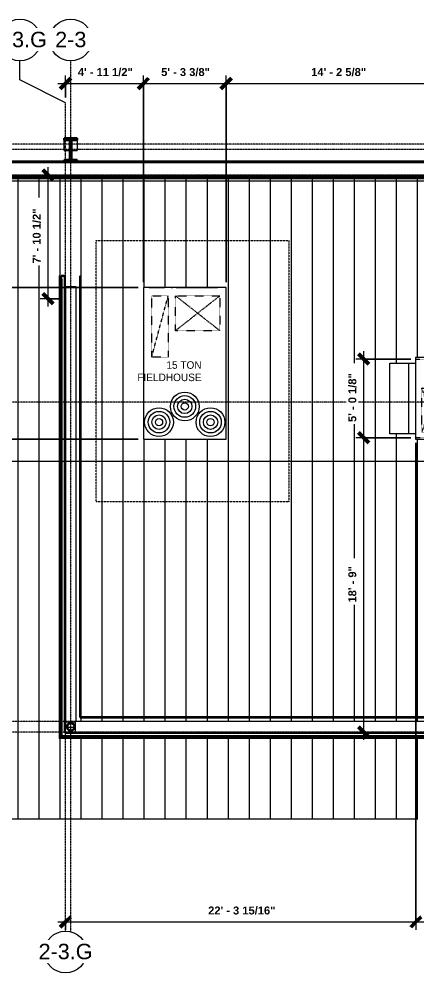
# Model space of a CAD drawing. Header units: inches. Extents: x 21290 to 29416, y -23522 to -20467.
# Drawn here: x 27104 to 27408, y -22979 to -22250 of the extents above; entities that cross this region are included whole.
import ezdxf

# ---------------------------------------------------------------- set-up
doc = ezdxf.new("R2010")
doc.units = ezdxf.units.IN
doc.header["$MEASUREMENT"] = 0
for name, pattern in [('Dash', [0.25, 0.125, -0.125]), ('Grid Line 1_2_', [0.875, 0.5, -0.125, 0.125, -0.125]), ('Hidden', [0.28125, 0.1875, -0.09375]), ('Hidden 1_8_', [0.1875, 0.125, -0.0625])]:
    doc.linetypes.add(name, pattern=pattern)
for name, color, linetype, lineweight in [('A-ANNO-DIMS', 211, 'Continuous', 9), ('A-ANNO-DIMS-64', 211, 'Continuous', 9), ('A-GLAZ-CWMG', 51, 'Continuous', 13), ('A-ROOF', 132, 'Continuous', 13), ('A-ROOF-PATT', 132, 'Continuous', 13), ('A-WALL', 113, 'Continuous', 13), ('G-ANNO-SYMB', 111, 'Continuous', 9), ('M-EQPM', 50, 'Continuous', 13), ('M-EQPM-HDLN', 50, 'Dash', 9), ('M-EQPM-IDEN', 50, 'Continuous', 9), ('S-BEAM', 12, 'Continuous', 13), ('S-COLS', 52, 'Continuous', 13), ('S-GRID', 1, 'Continuous', 9), ('S-GRID-IDEN', 1, 'Continuous', 9)]:
    doc.layers.add(name, color=color, linetype=linetype, lineweight=lineweight)
doc.styles.add('Arial_2', font='arial.ttf', dxfattribs={"height": 11.802395})
doc.styles.add('Arial_B', font='arialbd.ttf', dxfattribs={"height": 6.088537})
doc.styles.add('Century Gothic_1', font='GOTHIC.TTF', dxfattribs={"height": 5.748447})
doc.dimstyles.new('OD_Dimension', dxfattribs={"dimscale": 12, "dimtxt": 6, "dimasz": 0.666667, "dimexe": 0.5, "dimexo": 0.333333, "dimgap": 0.333333, "dimtad": 1, "dimdec": 4, "dimrnd": 0.0625, "dimzin": 3, "dimdsep": 46, "dimlunit": 4, "dimtxsty": 'Arial_B', "dimblk1": 'OBLIQUE', "dimblk2": 'OBLIQUE', "dimsah": 1, "dimcen": 0.09, "dimdle": 0.5, "dimazin": 0, "dimtfac": 1, "dimtdec": 4, "dimtix": 1, "dimtmove": 0, "dimatfit": 3, "dimfxl": 1, "dimtvp": 1, "dimtfill": 1, "dimfrac": 2, "dimtolj": 1, "dimtzin": 0, "dimlwd": 13, "dimlwe": 13, "dimarcsym": 2})
doc.dimstyles.new('OD_Dimension_1', dxfattribs={"dimscale": 12, "dimtxt": 6, "dimasz": 0.666667, "dimexe": 0.5, "dimexo": 0.333333, "dimgap": 0.333333, "dimtad": 1, "dimdec": 4, "dimrnd": 0.0625, "dimzin": 3, "dimdsep": 46, "dimlunit": 4, "dimtxsty": 'Arial_B', "dimblk1": 'OBLIQUE', "dimblk2": 'OBLIQUE', "dimsah": 1, "dimcen": 0.09, "dimdle": 0.5, "dimazin": 0, "dimtfac": 1, "dimtdec": 4, "dimtix": 1, "dimtmove": 0, "dimatfit": 3, "dimfxl": 1, "dimtvp": 1, "dimtfill": 1, "dimfrac": 2, "dimtolj": 1, "dimtzin": 0, "dimlwd": 13, "dimlwe": 13, "dimarcsym": 2})
doc.dimstyles.new('OD_Dimension_2', dxfattribs={"dimscale": 12, "dimtxt": 6, "dimasz": 0.666667, "dimexe": 0.5, "dimexo": 0.333333, "dimgap": 0.333333, "dimtad": 1, "dimdec": 4, "dimrnd": 0.0625, "dimzin": 3, "dimdsep": 46, "dimlunit": 4, "dimtxsty": 'Arial_B', "dimblk1": 'OBLIQUE', "dimblk2": 'OBLIQUE', "dimsah": 1, "dimcen": 0.09, "dimdle": 0.5, "dimazin": 0, "dimtfac": 1, "dimtdec": 4, "dimtix": 1, "dimtmove": 0, "dimatfit": 3, "dimfxl": 1, "dimtvp": 1, "dimtfill": 1, "dimfrac": 2, "dimtolj": 1, "dimtzin": 0, "dimlwd": 13, "dimlwe": 13, "dimarcsym": 2})
pattern_1 = [(225, (27143.42, -22360.053), (6.3356768, -6.3356768), []), (225, (27143.42, -22369.653), (6.3356768, -6.3356768), [])]

# ---------------------------------------------------------------- blocks, each defined once
blk = doc.blocks.new('Rectangular Mullion - Profile_Polycarbonate_Lower-1767983-Roof Low - Callout 6')
at = {"layer": 'A-GLAZ-CWMG', "color": 63, "lineweight": 18}
for p, q in [((25632.09, -22369.8), (26269.89, -22369.8)), ((25632.09, -22372.3), (26269.89, -22372.3))]:
    blk.add_line(p, q, dxfattribs=at)
at = {"layer": 'A-GLAZ-CWMG', "color": 90, "lineweight": 18}
for p, q in [((25632.09, -22370.3), (26269.89, -22370.3)), ((25632.09, -22371.88), (26269.89, -22371.88)), ((26269.89, -22370.3), (26269.89, -22371.88))]:
    blk.add_line(p, q, dxfattribs=at)
blk = doc.blocks.new('Carrier_48TC_Standard_Efficiency_Gas_Heat_Electric_Cooling_Packaged_Rooftop_Unit_3_to_15_nominal_tons - 15 ton 48TC__16-873539-Roof Low - Callout 6')
at = {"layer": 'M-EQPM', "color": 63, "linetype": 'Hidden', "lineweight": 18}
for p, q in [((-105.94, -79.69), (-105.94, 67.69)), ((-105.94, 67.69), (93.94, 67.69)), ((93.94, 67.69), (93.94, -79.69)), ((93.94, -79.69), (-105.94, -79.69))]:
    blk.add_line(p, q, dxfattribs=at)
at = {"layer": 'M-EQPM', "color": 63, "lineweight": 18}
for p, q in [((57.94, 31.69), (-57.94, 31.69)), ((-57.94, 31.69), (-57.94, -31.69)), ((57.94, -31.69), (57.94, 31.69)), ((58.06, 27.31), (57.94, 27.31)), ((58.06, 27.31), (58.06, 15.44)), ((57.94, 15.44), (58.06, 15.44)), ((58.06, 10.34), (57.94, 10.34)), ((57.94, 9.29), (58.06, 9.29)), ((58.06, 10.32), (58.06, 10.34)), ((58.06, 10.34), (58.06, 9.29)), ((58.06, 9.29), (58.06, 9.31)), ((58.06, 6.69), (57.94, 6.69)), ((58.06, 6.69), (58.06, -25.06)), ((57.94, -25.06), (58.06, -25.06)), ((-57.94, -31.69), (57.94, -31.69))]:
    blk.add_line(p, q, dxfattribs=at)
for centre, radius in [((-44.94, 19.69), 11), ((-44.94, 19.69), 8.25), ((-44.94, 19.69), 5.5), ((-44.94, 19.69), 2.75), ((-32.94, 0), 11), ((-32.94, 0), 8.25), ((-32.94, 0), 5.5), ((-32.94, 0), 2.75), ((-44.94, -19.69), 11), ((-44.94, -19.69), 8.25), ((-44.94, -19.69), 5.5), ((-44.94, -19.69), 2.75)]:
    blk.add_circle(centre, radius, dxfattribs=at)
at = {"layer": 'M-EQPM-HDLN', "color": 63, "lineweight": 18}
for p, q in [((4.81, 25.31), (51.69, 12.69)), ((4.81, 12.69), (4.81, 25.31)), ((4.81, 25.31), (51.69, 25.31)), ((51.69, 25.31), (51.69, 12.69)), ((51.69, 12.69), (4.81, 12.69)), ((24.94, -26.81), (51.69, 7.19)), ((24.94, 7.19), (51.69, -26.81)), ((24.94, -26.81), (24.94, 7.19)), ((24.94, 7.19), (51.69, 7.19)), ((51.69, 7.19), (51.69, -26.81)), ((51.69, -26.81), (24.94, -26.81))]:
    blk.add_line(p, q, dxfattribs=at)
blk = doc.blocks.new('he3xrtf - 115 V Single Phase-880047-Roof Low - Callout 6')
at = {"layer": 'M-EQPM', "color": 63, "lineweight": 18}
for p, q in [((28.63, 31.19), (-28.62, 31.19)), ((-28.62, 31.19), (-28.62, -31.19)), ((28.63, -31.19), (28.63, 31.19)), ((28.63, 27), (33.75, 27)), ((28.63, -27), (28.63, 27)), ((33.75, 27), (48.5, 27)), ((33.75, 27), (33.75, -27)), ((48.5, 27), (48.5, -27)), ((-45.37, -4), (-28.62, -4)), ((-45.37, -4), (-45.37, -22)), ((-28.62, -4), (-28.62, -22)), ((-28.62, -22), (-45.37, -22)), ((-38.75, -27.81), (-38.75, -23.81)), ((-28.62, -23.81), (-38.75, -23.81)), ((-38.75, -27.81), (-28.62, -27.81)), ((33.75, -27), (28.63, -27)), ((48.5, -27), (33.75, -27)), ((-28.62, -31.19), (28.63, -31.19))]:
    blk.add_line(p, q, dxfattribs=at)
at = {"layer": 'M-EQPM-HDLN', "color": 63, "lineweight": 18}
for p, q in [((-28.44, -30.06), (-28.44, 30.06)), ((-28.44, 30.06), (28.44, 30.06)), ((28.44, 30.06), (28.44, -30.06)), ((23.84, 26.09), (12.84, -7.91)), ((12.84, 26.09), (23.84, -7.91)), ((12.84, -7.91), (12.84, 26.09)), ((12.84, 26.09), (23.84, 26.09)), ((23.84, 26.09), (23.84, -7.91)), ((-17.16, -7.78), (-5.16, -19.78)), ((-5.16, -7.78), (-17.16, -19.78)), ((-17.16, -19.78), (-17.16, -7.78)), ((-17.16, -7.78), (-5.16, -7.78)), ((-5.16, -7.78), (-5.16, -19.78)), ((23.84, -7.91), (12.84, -7.91)), ((-5.16, -19.78), (-17.16, -19.78)), ((28.44, -30.06), (-28.44, -30.06))]:
    blk.add_line(p, q, dxfattribs=at)
blk = doc.blocks.new('Girt_C - 8_D-1755906-Roof Low - Callout 6')
at = {"layer": 'S-BEAM', "color": 63, "lineweight": 18}
for p, q in [((25694.89, -22795.12), (25694.89, -22787.49)), ((26272.64, -22787.3), (25695.34, -22787.3)), ((26272.64, -22787.3), (26272.64, -22787.49)), ((26272.64, -22787.49), (26272.64, -22795.12)), ((25694.89, -22795.3), (25694.89, -22795.12)), ((25694.89, -22795.3), (26272.64, -22795.3)), ((26272.64, -22795.12), (26272.64, -22795.3))]:
    blk.add_line(p, q, dxfattribs=at)
blk = doc.blocks.new('Girt_C - 8_D-1757616-Roof Low - Callout 6')
at = {"layer": 'S-BEAM', "color": 63, "lineweight": 18}
for p, q in [((25687.39, -22455.33), (25687.39, -22787.8)), ((25687.39, -22455.33), (25687.58, -22455.33)), ((25687.58, -22455.33), (25695.2, -22455.33)), ((25695.2, -22455.33), (25695.39, -22455.33)), ((25695.39, -22787.36), (25695.39, -22455.33)), ((25687.58, -22787.8), (25687.39, -22787.8)), ((25695.2, -22787.8), (25687.58, -22787.8))]:
    blk.add_line(p, q, dxfattribs=at)
blk = doc.blocks.new('columns and girder2 - one-1334686-Roof Low - Callout 6')
at = {"layer": 'S-BEAM', "lineweight": 9}
h = blk.add_hatch(dxfattribs=at)
h.set_pattern_fill('FP_25', color=253, style=0, pattern_type=2)
h.set_pattern_definition(pattern_1)
h.paths.add_polyline_path([(5, -1.25), (-5, -1.25), (-5, -2), (5, -2)], flags=0)
h.paths.add_polyline_path([(-5, -17.03), (-5, -18.55), (5, -18.55), (5, -17.03)], flags=0)
h = blk.add_hatch(dxfattribs=at)
h.set_pattern_fill('FP_25', color=253, style=0, pattern_type=2)
h.set_pattern_definition(pattern_1)
h.paths.add_polyline_path([(-0.63, -2), (-0.63, -17.03), (0.62, -17.03), (0.62, -2)], flags=0)
at = {"layer": 'S-BEAM', "color": 250, "lineweight": 30}
for p, q in [((-5, -1.25), (-5, -2)), ((-5, -2), (5, -2)), ((0.62, -2), (-0.63, -2)), ((-0.63, -2), (-0.63, -17.03)), ((0.62, -17.03), (0.62, -2)), ((5, -2), (5, -1.25)), ((5, -17.03), (-5, -17.03)), ((-5, -17.03), (-5, -18.55)), ((-5, -18.55), (5, -18.55)), ((-0.63, -17.03), (0.62, -17.03)), ((5, -18.55), (5, -17.03))]:
    blk.add_line(p, q, dxfattribs=at)
at = {"layer": 'S-BEAM', "color": 63, "lineweight": 18}
for p, q in [((-5, -17.03), (-5, -9.2)), ((-0.63, -9.2), (-5, -9.2)), ((5, -9.2), (0.62, -9.2)), ((5, -9.2), (5, -17.03))]:
    blk.add_line(p, q, dxfattribs=at)
blk = doc.blocks.new('L-Angle - L2X2X3_16-1732175-Roof Low - Callout 6')
at = {"layer": 'S-BEAM', "color": 63, "linetype": 'Hidden 1_8_', "lineweight": 18}
blk.add_line((1095.7, 0.37), (1736.5, 0.37), dxfattribs=at)
at = {"layer": 'S-BEAM', "color": 63, "lineweight": 18}
for p in [(1736.5, 0.56), (1736.25, -1.44)]:
    blk.add_line(p, (1736.5, -1.44), dxfattribs=at)
at = {"layer": 'S-BEAM', "color": 90, "lineweight": 18}
blk.add_line((1733.5, -1.44), (1736.19, -1.44), dxfattribs=at)
blk = doc.blocks.new('Girt_C - 8_D-1762565-Roof Low - Callout 6')
at = {"layer": 'S-BEAM', "color": 63, "lineweight": 18}
for p, q in [((25687.97, -22454.93), (25687.39, -22454.95)), ((25687.39, -22454.95), (25687.39, -22455.09)), ((25687.39, -22455.09), (25687.39, -22455.33)), ((25687.5, -22454.95), (25688.04, -22454.94)), ((25687.5, -22455.09), (25687.5, -22454.95)), ((25695.2, -22455.09), (25687.58, -22455.09)), ((25687.58, -22455.1), (25695.2, -22455.1)), ((25688.04, -22454.94), (25687.97, -22454.93)), ((25688.04, -22454.94), (25688.04, -22455.1)), ((25694.82, -22454.93), (25694.75, -22454.94)), ((25694.75, -22454.94), (25695.28, -22454.95)), ((25694.75, -22454.94), (25694.75, -22455.1)), ((25695.39, -22454.95), (25694.82, -22454.93)), ((25695.28, -22454.95), (25695.28, -22455.09)), ((25695.39, -22455.09), (25695.39, -22454.95)), ((25695.39, -22455.33), (25695.39, -22455.09)), ((25687.39, -22787.8), (25687.39, -22791.83)), ((25688.5, -22791.84), (25687.58, -22791.84)), ((25694.05, -22791.84), (25688.73, -22791.84)), ((25694.89, -22791.84), (25694.28, -22791.84))]:
    blk.add_line(p, q, dxfattribs=at)
for centre, major_axis, start_param, end_param in [((25687.58, -22455.09), (0.188, 0), 3.141593, 4.712389), ((25687.58, -22455.09), (0.0782, 0), 3.194692, 4.712389), ((25695.2, -22455.09), (-0.0782, 0), 1.570796, 3.104544), ((25695.2, -22455.09), (0.188, 0), 4.712389, 6.283185), ((25687.58, -22791.83), (0.188, 0), 3.141593, 4.712389)]:
    blk.add_ellipse(centre, major_axis=major_axis, ratio=0.041607, start_param=start_param, end_param=end_param, dxfattribs=at)
blk = doc.blocks.new('Girt_Z - 10_D-1732176-Roof Low - Callout 6')
at = {"layer": 'S-BEAM', "color": 63, "lineweight": 18}
for p, q in [((26271.39, -22359.55), (25632.09, -22359.55)), ((26272.89, -22360.13), (25632.09, -22360.13)), ((26272.89, -22360.2), (25632.09, -22360.2)), ((26272.89, -22359.55), (26272.04, -22359.55)), ((26272.89, -22359.55), (26272.89, -22360.13)), ((26272.89, -22360.13), (26272.89, -22360.2)), ((26272.89, -22360.2), (26272.89, -22369.37)), ((25632.09, -22369.55), (26272.89, -22369.55)), ((26272.89, -22369.37), (26272.89, -22369.55))]:
    blk.add_line(p, q, dxfattribs=at)
blk = doc.blocks.new('Grid - Grid Head - Circle-14747-Roof Low - Callout 6')
at = {"layer": 'S-GRID-IDEN'}
blk.add_circle((0, 0), 0.25, dxfattribs=at)
blk = doc.blocks.new('DIMBLOCK1-Roof Low - Callout 6')
at = {"layer": 'A-ANNO-DIMS-64', "lineweight": 13}
for p, q in [((27133.42, -22299.62), (27198.92, -22299.62)), ((27139.42, -22310.37), (27139.42, -22293.62)), ((27139.42, -22299.62), (27139.42, -22310.37)), ((27198.92, -22451.55), (27198.92, -22293.62)), ((27198.92, -22299.62), (27198.92, -22451.55))]:
    blk.add_line(p, q, dxfattribs=at)
at = {"layer": 'A-ANNO-DIMS-64', "lineweight": 50}
for p, q in [((27139.42, -22299.62), (27135.42, -22303.62)), ((27139.42, -22299.62), (27143.42, -22295.62)), ((27198.92, -22299.62), (27194.92, -22303.62)), ((27198.92, -22299.62), (27202.92, -22295.62))]:
    blk.add_line(p, q, dxfattribs=at)
at = {"layer": 'A-ANNO-DIMS-64', "color": 0, "lineweight": 13, "insert": (27148.84, -22287.82), "char_height": 6.0885, "width": 48.8, "attachment_point": 1, "line_spacing_factor": 0.938532, "style": 'Arial_B', "bg_fill": 3, "box_fill_scale": 1.25, "bg_fill_color": 0, "bg_fill_transparency": 0}
blk.add_mtext('4\' - 11 1/2"', dxfattribs=at)
blk = doc.blocks.new('_Oblique')
at = {"color": 0, "linetype": 'ByBlock', "lineweight": -2}
blk.add_line((-0.5, -0.5), (0.5, 0.5), dxfattribs=at)
blk = doc.blocks.new('DIMBLOCK2-Roof Low - Callout 6')
at = {"layer": 'A-ANNO-DIMS-64', "lineweight": 50}
for p, q in [((27198.92, -22299.62), (27194.92, -22303.62)), ((27198.92, -22299.62), (27202.92, -22295.62)), ((27262.29, -22299.62), (27258.29, -22303.62)), ((27262.29, -22299.62), (27266.29, -22295.62))]:
    blk.add_line(p, q, dxfattribs=at)
at = {"layer": 'A-ANNO-DIMS-64', "lineweight": 13}
for p, q in [((27198.92, -22451.55), (27198.92, -22293.62)), ((27198.92, -22299.62), (27262.29, -22299.62)), ((27198.92, -22299.62), (27198.92, -22451.55)), ((27262.29, -22451.55), (27262.29, -22293.62)), ((27262.29, -22299.62), (27262.29, -22451.55))]:
    blk.add_line(p, q, dxfattribs=at)
at = {"layer": 'A-ANNO-DIMS-64', "color": 0, "lineweight": 13, "insert": (27212.56, -22287.82), "char_height": 6.0885, "width": 43.3143, "attachment_point": 1, "line_spacing_factor": 0.938532, "style": 'Arial_B', "bg_fill": 3, "box_fill_scale": 1.25, "bg_fill_color": 0, "bg_fill_transparency": 0}
blk.add_mtext('5\' - 3 3/8"', dxfattribs=at)
blk = doc.blocks.new('DIMBLOCK3-Roof Low - Callout 6')
at = {"layer": 'A-ANNO-DIMS-64', "lineweight": 50}
for p, q in [((27262.29, -22299.62), (27258.29, -22303.62)), ((27262.29, -22299.62), (27266.29, -22295.62)), ((27432.92, -22299.62), (27428.92, -22303.62)), ((27432.92, -22299.62), (27436.92, -22295.62))]:
    blk.add_line(p, q, dxfattribs=at)
at = {"layer": 'A-ANNO-DIMS-64', "lineweight": 13}
for p, q in [((27262.29, -22451.55), (27262.29, -22293.62)), ((27262.29, -22299.62), (27432.92, -22299.62)), ((27262.29, -22299.62), (27262.29, -22451.55)), ((27432.92, -22297.97), (27432.92, -22305.62)), ((27432.92, -22299.62), (27432.92, -22316.82))]:
    blk.add_line(p, q, dxfattribs=at)
at = {"layer": 'A-ANNO-DIMS-64', "color": 0, "lineweight": 13, "insert": (27327.27, -22287.82), "char_height": 6.0885, "width": 48.8, "attachment_point": 1, "line_spacing_factor": 0.938532, "style": 'Arial_B', "bg_fill": 3, "box_fill_scale": 1.25, "bg_fill_color": 0, "bg_fill_transparency": 0}
blk.add_mtext('14\' - 2 5/8"', dxfattribs=at)
blk = doc.blocks.new('DIMBLOCK12-Roof Low - Callout 6')
at = {"layer": 'A-ANNO-DIMS-64', "lineweight": 50}
for p, q in [((27367.47, -22570.32), (27363.47, -22566.32)), ((27367.47, -22570.32), (27371.47, -22574.32)), ((27367.47, -22795.3), (27363.47, -22791.3)), ((27367.47, -22795.3), (27371.47, -22799.3))]:
    blk.add_line(p, q, dxfattribs=at)
at = {"layer": 'A-ANNO-DIMS-64', "lineweight": 13}
for p, q in [((27403.36, -22570.32), (27361.47, -22570.32)), ((27367.47, -22801.3), (27367.47, -22570.32)), ((27367.47, -22570.32), (27403.36, -22570.32)), ((27365.81, -22795.3), (27373.47, -22795.3)), ((27367.47, -22795.3), (27365.81, -22795.3))]:
    blk.add_line(p, q, dxfattribs=at)
at = {"layer": 'A-ANNO-DIMS-64', "color": 0, "lineweight": 13, "insert": (27355.67, -22696.29), "char_height": 6.089, "width": 32.3429, "attachment_point": 1, "rotation": 90, "line_spacing_factor": 0.938532, "style": 'Arial_B', "bg_fill": 3, "box_fill_scale": 1.25, "bg_fill_color": 0, "bg_fill_transparency": 0}
blk.add_mtext('18\' - 9"', dxfattribs=at)
blk = doc.blocks.new('DIMBLOCK13-Roof Low - Callout 6')
at = {"layer": 'A-ANNO-DIMS-64', "lineweight": 13}
for p, q in [((27403.36, -22510.2), (27361.47, -22510.2)), ((27367.47, -22570.32), (27367.47, -22504.2)), ((27367.47, -22510.2), (27403.36, -22510.2)), ((27403.36, -22570.32), (27361.47, -22570.32)), ((27367.47, -22570.32), (27403.36, -22570.32))]:
    blk.add_line(p, q, dxfattribs=at)
at = {"layer": 'A-ANNO-DIMS-64', "lineweight": 50}
for p, q in [((27367.47, -22510.2), (27363.47, -22506.2)), ((27367.47, -22510.2), (27371.47, -22514.2)), ((27367.47, -22570.32), (27363.47, -22566.32)), ((27367.47, -22570.32), (27371.47, -22574.32))]:
    blk.add_line(p, q, dxfattribs=at)
at = {"layer": 'A-ANNO-DIMS-64', "color": 0, "lineweight": 13, "insert": (27355.67, -22558.31), "char_height": 6.0885, "width": 43.3143, "attachment_point": 1, "rotation": 90, "line_spacing_factor": 0.938532, "style": 'Arial_B', "bg_fill": 3, "box_fill_scale": 1.25, "bg_fill_color": 0, "bg_fill_transparency": 0}
blk.add_mtext('5\' - 0 1/8"', dxfattribs=at)
blk = doc.blocks.new('DIMBLOCK14-Roof Low - Callout 6')
at = {"layer": 'A-ANNO-DIMS-64', "lineweight": 13}
for p, q in [((27407.36, -22574.32), (27407.36, -22946.41)), ((27407.36, -22940.41), (27407.36, -22574.32)), ((27133.42, -22940.41), (27407.36, -22940.41)), ((27139.42, -22938.75), (27139.42, -22946.41)), ((27139.42, -22940.41), (27139.42, -22938.75))]:
    blk.add_line(p, q, dxfattribs=at)
at = {"layer": 'A-ANNO-DIMS-64', "lineweight": 50}
for p, q in [((27139.42, -22940.41), (27135.42, -22944.41)), ((27139.42, -22940.41), (27143.42, -22936.41)), ((27407.36, -22940.41), (27403.36, -22944.41)), ((27407.36, -22940.41), (27411.36, -22936.41))]:
    blk.add_line(p, q, dxfattribs=at)
at = {"layer": 'A-ANNO-DIMS-64', "color": 0, "lineweight": 13, "insert": (27248.48, -22928.61), "char_height": 6.0885, "width": 59.7714, "attachment_point": 1, "line_spacing_factor": 0.938532, "style": 'Arial_B', "bg_fill": 3, "box_fill_scale": 1.25, "bg_fill_color": 0, "bg_fill_transparency": 0}
blk.add_mtext('22\' - 3 15/16"', dxfattribs=at)
blk = doc.blocks.new('DIMBLOCK15-Roof Low - Callout 6')
at = {"layer": 'A-ANNO-DIMS-64', "lineweight": 13}
for p, q in [((27407.36, -22574.32), (27407.36, -22946.41)), ((27407.36, -22940.41), (27407.36, -22574.32)), ((27464.23, -22574.32), (27464.23, -22946.41)), ((27464.23, -22940.41), (27464.23, -22574.32)), ((27407.36, -22940.41), (27464.23, -22940.41))]:
    blk.add_line(p, q, dxfattribs=at)
at = {"layer": 'A-ANNO-DIMS-64', "lineweight": 50}
for p, q in [((27407.36, -22940.41), (27403.36, -22944.41)), ((27407.36, -22940.41), (27411.36, -22936.41)), ((27464.23, -22940.41), (27460.23, -22944.41)), ((27464.23, -22940.41), (27468.23, -22936.41))]:
    blk.add_line(p, q, dxfattribs=at)
at = {"layer": 'A-ANNO-DIMS-64', "color": 0, "lineweight": 13, "insert": (27417.75, -22928.61), "char_height": 6.0885, "width": 43.3143, "attachment_point": 1, "line_spacing_factor": 0.938532, "style": 'Arial_B', "bg_fill": 3, "box_fill_scale": 1.25, "bg_fill_color": 0, "bg_fill_transparency": 0}
blk.add_mtext('4\' - 8 7/8"', dxfattribs=at)
blk = doc.blocks.new('DIMBLOCK17-Roof Low - Callout 6')
at = {"layer": 'A-ANNO-DIMS-64', "lineweight": 50}
for p, q in [((27126.07, -22369.55), (27122.07, -22365.55)), ((27126.07, -22369.55), (27130.07, -22373.55)), ((27126.07, -22464.08), (27122.07, -22460.08)), ((27126.07, -22464.08), (27130.07, -22468.08))]:
    blk.add_line(p, q, dxfattribs=at)
at = {"layer": 'A-ANNO-DIMS-64', "lineweight": 13}
for p, q in [((27126.07, -22470.08), (27126.07, -22363.55)), ((27124.42, -22369.55), (27132.07, -22369.55)), ((27126.07, -22369.55), (27124.42, -22369.55)), ((27136.42, -22464.08), (27120.07, -22464.08)), ((27126.07, -22464.08), (27136.42, -22464.08))]:
    blk.add_line(p, q, dxfattribs=at)
at = {"layer": 'A-ANNO-DIMS-64', "color": 0, "lineweight": 13, "insert": (27114.27, -22437.15), "char_height": 6.0885, "width": 48.8, "attachment_point": 1, "rotation": 90, "line_spacing_factor": 0.938532, "style": 'Arial_B', "bg_fill": 3, "box_fill_scale": 1.25, "bg_fill_color": 0, "bg_fill_transparency": 0}
blk.add_mtext('7\' - 10 1/2"', dxfattribs=at)
blk = doc.blocks.new('DIMBLOCK20-Roof Low - Callout 6')
at = {"layer": 'A-ANNO-DIMS-64', "lineweight": 50}
for p, q in [((27066.31, -22455.55), (27062.31, -22451.55)), ((27066.31, -22455.55), (27070.31, -22459.55)), ((27066.31, -22571.43), (27062.31, -22567.43)), ((27066.31, -22571.43), (27070.31, -22575.43))]:
    blk.add_line(p, q, dxfattribs=at)
at = {"layer": 'A-ANNO-DIMS-64', "lineweight": 13}
for p, q in [((27194.92, -22455.55), (27060.31, -22455.55)), ((27066.31, -22577.43), (27066.31, -22455.55)), ((27066.31, -22455.55), (27194.92, -22455.55)), ((27194.92, -22571.43), (27060.31, -22571.43)), ((27066.31, -22571.43), (27194.92, -22571.43))]:
    blk.add_line(p, q, dxfattribs=at)
at = {"layer": 'A-ANNO-DIMS-64', "color": 0, "lineweight": 13, "insert": (27054.5, -22531.54), "char_height": 6.0885, "width": 43.3143, "attachment_point": 1, "rotation": 90, "line_spacing_factor": 0.938532, "style": 'Arial_B', "bg_fill": 3, "box_fill_scale": 1.25, "bg_fill_color": 0, "bg_fill_transparency": 0}
blk.add_mtext('9\' - 7 7/8"', dxfattribs=at)
blk = doc.blocks.new('DIMBLOCK21-Roof Low - Callout 6')
at = {"layer": 'A-ANNO-DIMS-64', "lineweight": 50}
for p, q in [((27066.31, -22369.55), (27062.31, -22365.55)), ((27066.31, -22369.55), (27070.31, -22373.55)), ((27066.31, -22455.55), (27062.31, -22451.55)), ((27066.31, -22455.55), (27070.31, -22459.55))]:
    blk.add_line(p, q, dxfattribs=at)
at = {"layer": 'A-ANNO-DIMS-64', "lineweight": 13}
for p, q in [((27066.31, -22455.55), (27066.31, -22363.55)), ((27064.65, -22369.55), (27072.31, -22369.55)), ((27066.31, -22369.55), (27064.65, -22369.55)), ((27194.92, -22455.55), (27060.31, -22455.55)), ((27066.31, -22455.55), (27194.92, -22455.55))]:
    blk.add_line(p, q, dxfattribs=at)
at = {"layer": 'A-ANNO-DIMS-64', "color": 0, "lineweight": 13, "insert": (27054.5, -22423.74), "char_height": 6.089, "width": 26.8571, "attachment_point": 1, "rotation": 90, "line_spacing_factor": 0.938532, "style": 'Arial_B', "bg_fill": 3, "box_fill_scale": 1.25, "bg_fill_color": 0, "bg_fill_transparency": 0}
blk.add_mtext('7\' - 2"', dxfattribs=at)

msp = doc.modelspace()

# ---------------------------------------------------------------- hatches: boundary and pattern name
at = {"layer": 'A-ROOF-PATT', "lineweight": 9}
h = msp.add_hatch(dxfattribs=at)
h.set_pattern_fill('FP_20', color=43, style=0, pattern_type=2)
h.set_pattern_definition([(90, (1452.328, -40.069), (-16.082, 1e-15), [])])
h.paths.add_polyline_path([(27616.34698, -22885.61531), (27746.41965, -22885.61531), (27746.41965, -22799.17781), (27724.66965, -22799.17781), (27724.66965, -22798.61531), (27136.10715, -22798.61531), (27136.10715, -22446.67781), (27138.91965, -22446.67781), (27138.91965, -22795.80281), (27721.73215, -22795.80281), (27721.73215, -22795.30281), (27146.91965, -22795.27769), (27146.91965, -22791.84039), (27146.31272, -22791.84039), (27146.18665, -22792.4578), (27145.54097, -22793.42413), (27144.5677, -22794.07445), (27143.41965, -22794.30281), (27142.26465, -22794.06981), (27141.29833, -22793.42413), (27140.64801, -22792.45086), (27140.52658, -22791.84039), (27139.41965, -22791.83259), (27139.44478, -22454.95273), (27140.06557, -22454.93563), (27140.06557, -22455.09331), (27146.77481, -22455.09331), (27146.77481, -22454.93567), (27147.41965, -22454.95436), (27147.41965, -22787.30281), (27721.73215, -22787.30281), (27721.73215, -22784.17781), (27150.54465, -22784.17781), (27150.54465, -22446.67781), (27151.10715, -22446.67781), (27151.10715, -22783.61531), (27721.73215, -22783.61531), (27721.73215, -22372.55281), (27722.29465, -22372.55281), (27722.29465, -22783.61531), (27723.91965, -22783.61531), (27723.91965, -22372.92781), (27724.66965, -22372.92781), (27724.66965, -22372.30281), (27084.12298, -22372.30281), (27084.12298, -22861.61531), (27408.91965, -22861.61531), (27408.91965, -22885.61531), (27571.99498, -22885.61531)], flags=0)
h.paths.add_polyline_path([(27136.41965, -22800.11531), (27134.60715, -22800.11531), (27134.60715, -22446.67781), (27135.16965, -22446.67781), (27135.16965, -22799.55281), (27736.41965, -22799.55281), (27736.41965, -22800.11531), (27150.65098, -22800.11531)], flags=0)
h.paths.add_polyline_path([(27723.91965, -22795.80281), (27723.91965, -22795.30281), (27722.29465, -22795.30281), (27722.29465, -22795.80281)], flags=0)
h.paths.add_polyline_path([(27143.41965, -22794.06981), (27144.47853, -22793.85919), (27145.37621, -22793.25937), (27145.97602, -22792.3617), (27146.07972, -22791.84039), (27140.76214, -22791.85326), (27140.86327, -22792.3617), (27141.46308, -22793.25937), (27142.36076, -22793.85919)], flags=0)
h.paths.add_polyline_path([(27723.91965, -22787.30281), (27723.91965, -22784.17781), (27722.29465, -22784.17781), (27722.29465, -22787.30281)], flags=0)
h.paths.add_polyline_path([(27660.69898, -22738.30281), (27581.79465, -22738.30281), (27581.79465, -22678.80281), (27669.91965, -22678.80281), (27669.91965, -22683.80281), (27670.04465, -22683.80281), (27670.04465, -22696.42781), (27669.91965, -22696.42781), (27669.91965, -22700.42221), (27670.04465, -22700.42221), (27670.04465, -22701.43341), (27669.91965, -22701.43341), (27669.91965, -22703.67781), (27670.04465, -22703.67781), (27670.04465, -22732.05281), (27669.91965, -22732.05281), (27669.91965, -22738.30281), (27666.66965, -22738.30281)], flags=0)
h.paths.add_polyline_path([(27464.41965, -22571.44669), (27407.16965, -22571.42781), (27407.16965, -22567.25919), (27387.29465, -22567.25919), (27387.29465, -22513.25919), (27407.16965, -22513.25919), (27407.16965, -22509.07169), (27464.41965, -22509.07169), (27464.41965, -22512.44873), (27474.54465, -22512.44873), (27474.54465, -22516.44873), (27464.41965, -22516.44873), (27464.41965, -22518.25919), (27481.16965, -22518.25919), (27481.16965, -22536.25919), (27464.41965, -22536.25919), (27464.41965, -22571.42781)], flags=0)
h.paths.add_polyline_path([(27247.73215, -22571.42781), (27198.91965, -22571.42781), (27198.91965, -22455.55281), (27203.29465, -22455.55281), (27203.29465, -22455.42781), (27215.16965, -22455.42781), (27215.16965, -22455.55281), (27220.28904, -22455.55281), (27220.28904, -22455.42781), (27221.30025, -22455.42781), (27221.30025, -22455.55281), (27223.91965, -22455.55281), (27223.91965, -22455.42781), (27255.66965, -22455.42781), (27255.66965, -22455.55281), (27262.29465, -22455.55281), (27262.29465, -22571.42781), (27257.41965, -22571.42781)], flags=0)
h.paths.add_polyline_path([(27612.91965, -22571.42781), (27606.54465, -22571.42781), (27606.54465, -22455.55281), (27610.91965, -22455.55281), (27610.91965, -22455.42781), (27622.79465, -22455.42781), (27622.79465, -22455.55281), (27627.91404, -22455.55281), (27627.91404, -22455.42781), (27628.92525, -22455.42781), (27628.92525, -22455.55281), (27631.54465, -22455.55281), (27631.54465, -22455.42781), (27663.29465, -22455.42781), (27663.29465, -22455.55281), (27669.91965, -22455.55281), (27669.91965, -22571.42781), (27616.34698, -22571.42781)], flags=0)
h.paths.add_polyline_path([(27724.60715, -22372.24031), (27724.60715, -22371.55281), (27721.91965, -22371.55281), (27721.91965, -22371.87761), (27722.16965, -22371.87761), (27722.16965, -22371.94011), (27721.98215, -22371.94011), (27721.98215, -22372.24031), (27723.42448, -22372.24031)], flags=0)
at = {"layer": 'S-COLS', "lineweight": 9}
h = msp.add_hatch(dxfattribs=at)
h.set_pattern_fill('FP_24', color=253, style=0, pattern_type=2)
h.set_pattern_definition([(45, (1452.029, 0), (-6.3356768, 6.3356768), []), (45, (1452.029, 9.6), (-6.3356768, 6.3356768), [])])
h.paths.add_polyline_path([(27143.41965, -22794.30281), (27144.5677, -22794.07445), (27145.54097, -22793.42413), (27146.19128, -22792.45086), (27146.41965, -22791.30281), (27146.19128, -22790.15476), (27145.54097, -22789.18149), (27144.5677, -22788.53117), (27143.41965, -22788.30281), (27142.2716, -22788.53117), (27141.29833, -22789.18149), (27140.64801, -22790.15476), (27140.41965, -22791.30281), (27140.64801, -22792.45086), (27141.29833, -22793.42413), (27142.2716, -22794.07445)], flags=0)
h.paths.add_polyline_path([(27143.41965, -22794.06981), (27142.36076, -22793.85919), (27141.46308, -22793.25937), (27140.86327, -22792.3617), (27140.65265, -22791.30281), (27140.86327, -22790.24393), (27141.46308, -22789.34625), (27142.36076, -22788.74644), (27143.41965, -22788.53581), (27144.47853, -22788.74644), (27145.37621, -22789.34625), (27145.97602, -22790.24393), (27146.18665, -22791.30281), (27145.97602, -22792.3617), (27145.37621, -22793.25937), (27144.47853, -22793.85919)], flags=0)

# ---------------------------------------------------------------- linework, layer by layer
at = {"layer": 'A-ROOF', "color": 63, "lineweight": 18}
msp.add_line((27084.12298, -22861.61531), (27408.91965, -22861.61531), dxfattribs=at)
at = {"layer": 'A-WALL', "color": 63, "lineweight": 18}
for p, q in [((27084.12298, -22358.80281), (27719.11978, -22358.80281)), ((27134.60715, -22446.67781), (27134.60715, -22800.11531)), ((27134.60715, -22446.67781), (27135.10715, -22446.67781)), ((27150.60715, -22446.67781), (27151.10715, -22446.67781)), ((27151.10715, -22446.67781), (27151.10715, -22783.61531)), ((27150.60715, -22784.11531), (27151.10715, -22783.61531)), ((27721.73215, -22783.61531), (27151.10715, -22783.61531)), ((27134.60715, -22800.11531), (27135.10715, -22799.61531)), ((27736.41965, -22800.11531), (27134.60715, -22800.11531))]:
    msp.add_line(p, q, dxfattribs=at)
at = {"layer": 'A-WALL', "color": 250, "lineweight": 30}
for p, q in [((27724.60715, -22370.30281), (27084.12298, -22370.30281)), ((27084.12298, -22371.87761), (27724.60715, -22371.87761)), ((27135.16965, -22446.67781), (27135.10715, -22446.67781)), ((27135.10715, -22446.67781), (27135.10715, -22799.61531)), ((27135.16965, -22799.55281), (27135.16965, -22446.67781)), ((27138.91965, -22446.67781), (27136.10715, -22446.67781)), ((27136.10715, -22446.67781), (27136.10715, -22798.61531)), ((27136.41965, -22449.17781), (27136.10715, -22449.17781)), ((27136.41965, -22449.17781), (27136.41965, -22798.30281)), ((27138.91965, -22795.80281), (27138.91965, -22446.67781)), ((27150.60715, -22446.67781), (27150.54465, -22446.67781)), ((27150.54465, -22446.67781), (27150.54465, -22784.17781)), ((27150.60715, -22784.11531), (27150.60715, -22446.67781)), ((27150.60715, -22784.11531), (27150.54465, -22784.17781)), ((27150.54465, -22784.17781), (27725.42102, -22784.17781)), ((27725.42103, -22784.11531), (27150.60715, -22784.11531)), ((27135.16965, -22799.55281), (27135.10715, -22799.61531)), ((27135.10715, -22799.61531), (27736.41965, -22799.61531)), ((27736.41965, -22799.55281), (27135.16965, -22799.55281)), ((27136.10715, -22798.61531), (27736.41965, -22798.61531)), ((27736.73215, -22798.30281), (27136.41965, -22798.30281)), ((27736.41965, -22795.80281), (27138.91965, -22795.80281))]:
    msp.add_line(p, q, dxfattribs=at)
at = {"layer": 'G-ANNO-SYMB'}
for p, q in [((27811.81985, -22374.35697), (27020.14083, -22374.35697)), ((27807.98883, -22588.63029), (27020.14083, -22588.63029))]:
    msp.add_line(p, q, dxfattribs=at)
at = {"layer": 'S-COLS', "color": 250, "lineweight": 30}
for radius, start, end in [(3, 0, 180), (3, 180, 0), (2.767, 0, 180), (2.767, 180, 0)]:
    msp.add_arc((27143.41965, -22791.30281), radius, start, end, dxfattribs=at)
at = {"layer": 'S-GRID'}
for p, q in [((27104.48978, -22296.71807), (27104.48978, -22282.37433)), ((27139.41965, -22314.37433), (27104.48978, -22296.71807))]:
    msp.add_line(p, q, dxfattribs=at)
at = {"layer": 'S-GRID', "linetype": 'Grid Line 1_2_'}
for p, q in [((27143.41965, -22947.36918), (27143.41965, -22282.37433)), ((27143.41965, -22947.36918), (27143.41965, -22282.37433)), ((27139.41965, -22947.36918), (27139.41965, -22314.37433)), ((27858.21248, -22346.05281), (27019.64083, -22346.05281)), ((27858.21248, -22350.05281), (27019.64083, -22350.05281)), ((27858.21248, -22359.55281), (27019.64083, -22359.55281)), ((27858.21248, -22359.55281), (27019.64083, -22359.55281)), ((27858.21248, -22369.55281), (27019.64083, -22369.55281)), ((27858.21248, -22543.05281), (27019.64083, -22543.05281)), ((27858.21248, -22543.05281), (27019.64083, -22543.05281)), ((27858.21248, -22787.30281), (27019.64083, -22787.30281)), ((27858.21248, -22787.30281), (27019.64083, -22787.30281)), ((27858.21248, -22795.30281), (27051.64083, -22795.30281)), ((27858.21248, -22795.30281), (27051.64083, -22795.30281))]:
    msp.add_line(p, q, dxfattribs=at)

# ---------------------------------------------------------------- block references
at = {"layer": 'A-GLAZ-CWMG', "color": 63, "lineweight": 18}
msp.add_blockref('Rectangular Mullion - Profile_Polycarbonate_Lower-1767983-Roof Low - Callout 6', (1452.02942, 0), dxfattribs=at)
at = {"layer": 'M-EQPM', "color": 63, "lineweight": 18}
for name, p, rotation in [('Carrier_48TC_Standard_Efficiency_Gas_Heat_Electric_Cooling_Packaged_Rooftop_Unit_3_to_15_nominal_tons - 15 ton 48TC__16-873539-Roof Low - Callout 6', (27230.60715, -22513.49031), 89.99999999999962), ('he3xrtf - 115 V Single Phase-880047-Roof Low - Callout 6', (27435.79465, -22540.25919), 180)]:
    msp.add_blockref(name, p, dxfattribs=dict(at, rotation=rotation))
at = {"layer": 'S-BEAM', "color": 63, "lineweight": 18, "rotation": 180}
msp.add_blockref('columns and girder2 - one-1334686-Roof Low - Callout 6', (27143.41965, -22360.05281), dxfattribs=at)
at = {"layer": 'S-BEAM', "color": 63, "lineweight": 18}
for name, p in [('Girt_Z - 10_D-1732176-Roof Low - Callout 6', (1452.02942, 0)), ('L-Angle - L2X2X3_16-1732175-Roof Low - Callout 6', (25988.41965, -22370.11381)), ('Girt_C - 8_D-1762565-Roof Low - Callout 6', (1452.02942, 0)), ('Girt_C - 8_D-1757616-Roof Low - Callout 6', (1452.02942, 0)), ('Girt_C - 8_D-1755906-Roof Low - Callout 6', (1452.02942, 0))]:
    msp.add_blockref(name, p, dxfattribs=at)
at = {"layer": 'S-GRID-IDEN', "xscale": 63.99999999999997, "yscale": 63.99999999999997, "zscale": 63.99999999999997}
for p in [(27104.48978, -22266.37433), (27143.41965, -22266.37433), (27139.41965, -22963.36918)]:
    msp.add_blockref('Grid - Grid Head - Circle-14747-Roof Low - Callout 6', p, dxfattribs=at)

# ---------------------------------------------------------------- next in the draw order: texts
at = {"layer": 'S-GRID-IDEN', "char_height": 11.802395, "attachment_point": 2, "line_spacing_factor": 0.938532, "style": 'Arial_2', "bg_fill": 3, "box_fill_scale": 1.25, "bg_fill_color": 0, "bg_fill_transparency": 0}
for s, insert, width in [('1-3', (27143.41657, -22260.08308), 28.368), ('2-3.G', (27139.41657, -22957.07793), 49.104)]:
    msp.add_mtext(s, dxfattribs=dict(at, insert=insert, width=width))

# ---------------------------------------------------------------- next in the draw order: dimensions: what is measured, and where the dimension line sits
at = {"layer": 'A-ANNO-DIMS', "lineweight": 13}
dim = msp.add_linear_dim(base=(27198.91965, -22299.62248), p1=(27139.41965, -22314.37433), p2=(27198.91965, -22455.55281), dimstyle='OD_Dimension', override={"dimpost": '<>', "dimfxl": 153.204483}, dxfattribs=at)
dim.commit()
dim.dimension.update_dxf_attribs({"geometry": 'DIMBLOCK1-Roof Low - Callout 6', "text_midpoint": (27169.16965, -22292.47439)})
dim = msp.add_linear_dim(base=(27367.46988, -22570.32169), p1=(27361.81303, -22795.30281), p2=(27407.35715, -22570.32169), angle=90, dimstyle='OD_Dimension', override={"dimpost": '<>', "dimfxl": 229.544707}, dxfattribs=at)
dim.commit()
dim.dimension.update_dxf_attribs({"geometry": 'DIMBLOCK12-Roof Low - Callout 6', "text_midpoint": (27360.35916, -22682.81225)})

# ---------------------------------------------------------------- next in the draw order: block references
at = {"layer": 'S-GRID-IDEN', "xscale": 63.99999999999997, "yscale": 63.99999999999997, "zscale": 63.99999999999997}
msp.add_blockref('Grid - Grid Head - Circle-14747-Roof Low - Callout 6', (27143.41965, -22266.37433), dxfattribs=at)

# ---------------------------------------------------------------- next in the draw order: dimensions: what is measured, and where the dimension line sits
at = {"layer": 'A-ANNO-DIMS', "lineweight": 13}
dim = msp.add_linear_dim(base=(27262.29465, -22299.62248), p1=(27198.91965, -22455.55281), p2=(27262.29465, -22455.55281), dimstyle='OD_Dimension', override={"dimpost": '<>', "dimfxl": 63.375}, dxfattribs=at)
dim.commit()
dim.dimension.update_dxf_attribs({"geometry": 'DIMBLOCK2-Roof Low - Callout 6', "text_midpoint": (27230.60715, -22292.47231)})
for base, p1, p2, dimstyle, override, picture, middle in [((27126.0727, -22369.55281), (27140.41965, -22464.07663), (27120.41584, -22369.55281), 'OD_Dimension_2', {"dimpost": '<>', "dimfxl": 96.617314}, 'DIMBLOCK17-Roof Low - Callout 6', (27118.9246, -22416.81472)), ((27367.46988, -22510.19669), (27407.35715, -22570.32169), (27407.35715, -22510.19669), 'OD_Dimension', {"dimpost": '<>', "dimfxl": 60.125}, 'DIMBLOCK13-Roof Low - Callout 6', (27360.31971, -22540.25919))]:
    dim = msp.add_linear_dim(base=base, p1=p1, p2=p2, angle=90, dimstyle=dimstyle, override=override, dxfattribs=at)
    dim.commit()
    dim.dimension.update_dxf_attribs({"geometry": picture, "text_midpoint": middle})

# ---------------------------------------------------------------- next in the draw order: texts
at = {"layer": 'S-GRID-IDEN', "insert": (27143.41657, -22260.08308), "char_height": 11.802395, "width": 28.368, "attachment_point": 2, "line_spacing_factor": 0.938532, "style": 'Arial_2', "bg_fill": 3, "box_fill_scale": 1.25, "bg_fill_color": 0, "bg_fill_transparency": 0}
msp.add_mtext('2-3', dxfattribs=at)

# ---------------------------------------------------------------- next in the draw order: dimensions: what is measured, and where the dimension line sits
at = {"layer": 'A-ANNO-DIMS', "lineweight": 13}
for base, p1, p2, dimstyle, override, picture, middle in [((27432.91965, -22299.62248), (27262.29465, -22455.55281), (27432.91965, -22293.96563), 'OD_Dimension_1', {"dimpost": '<>', "dimfxl": 234.996399}, 'DIMBLOCK3-Roof Low - Callout 6', (27347.60715, -22292.47231)), ((27407.35715, -22940.4109), (27139.41965, -22934.75405), (27407.35715, -22570.32169), 'OD_Dimension', {"dimpost": '<>', "dimfxl": 452.328917}, 'DIMBLOCK14-Roof Low - Callout 6', (27273.3884, -22933.2628))]:
    dim = msp.add_linear_dim(base=base, p1=p1, p2=p2, dimstyle=dimstyle, override=override, dxfattribs=at)
    dim.commit()
    dim.dimension.update_dxf_attribs({"geometry": picture, "text_midpoint": middle})

# ---------------------------------------------------------------- next in the draw order: texts
at = {"layer": 'S-GRID-IDEN', "insert": (27104.4867, -22260.08308), "char_height": 11.802395, "width": 49.104, "attachment_point": 2, "line_spacing_factor": 0.938532, "style": 'Arial_2', "bg_fill": 3, "box_fill_scale": 1.25, "bg_fill_color": 0, "bg_fill_transparency": 0}
msp.add_mtext('2-3.G', dxfattribs=at)

# ---------------------------------------------------------------- next in the draw order: dimensions: what is measured, and where the dimension line sits
at = {"layer": 'A-ANNO-DIMS', "lineweight": 13}
dim = msp.add_linear_dim(base=(27066.30642, -22455.55281), p1=(27198.91965, -22571.42781), p2=(27198.91965, -22455.55281), angle=90, dimstyle='OD_Dimension', override={"dimpost": '<>', "dimfxl": 115.875}, dxfattribs=at)
dim.commit()
dim.dimension.update_dxf_attribs({"geometry": 'DIMBLOCK20-Roof Low - Callout 6', "text_midpoint": (27059.15625, -22513.49031)})
dim = msp.add_linear_dim(base=(27464.23215, -22940.4109), p1=(27407.35715, -22570.32169), p2=(27464.23215, -22570.32169), dimstyle='OD_Dimension', override={"dimpost": '<>', "dimfxl": 56.875}, dxfattribs=at)
dim.commit()
dim.dimension.update_dxf_attribs({"geometry": 'DIMBLOCK15-Roof Low - Callout 6', "text_midpoint": (27435.79465, -22933.26073)})

# ---------------------------------------------------------------- next in the draw order: texts
at = {"layer": 'M-EQPM-IDEN', "insert": (27243.46705, -22511.89006), "char_height": 5.748447, "width": 53.784, "attachment_point": 3, "line_spacing_factor": 0.984117, "style": 'Century Gothic_1'}
msp.add_mtext('15 TON\\PFIELDHOUSE', dxfattribs=at)

# ---------------------------------------------------------------- next in the draw order: dimensions: what is measured, and where the dimension line sits
at = {"layer": 'A-ANNO-DIMS', "lineweight": 13}
dim = msp.add_linear_dim(base=(27066.30642, -22369.55281), p1=(27198.91965, -22455.55281), p2=(27060.64957, -22369.55281), angle=90, dimstyle='OD_Dimension', override={"dimpost": '<>', "dimfxl": 162.833089}, dxfattribs=at)
dim.commit()
dim.dimension.update_dxf_attribs({"geometry": 'DIMBLOCK21-Roof Low - Callout 6', "text_midpoint": (27059.24969, -22412.55281)})

doc.saveas('drawing.dxf')
